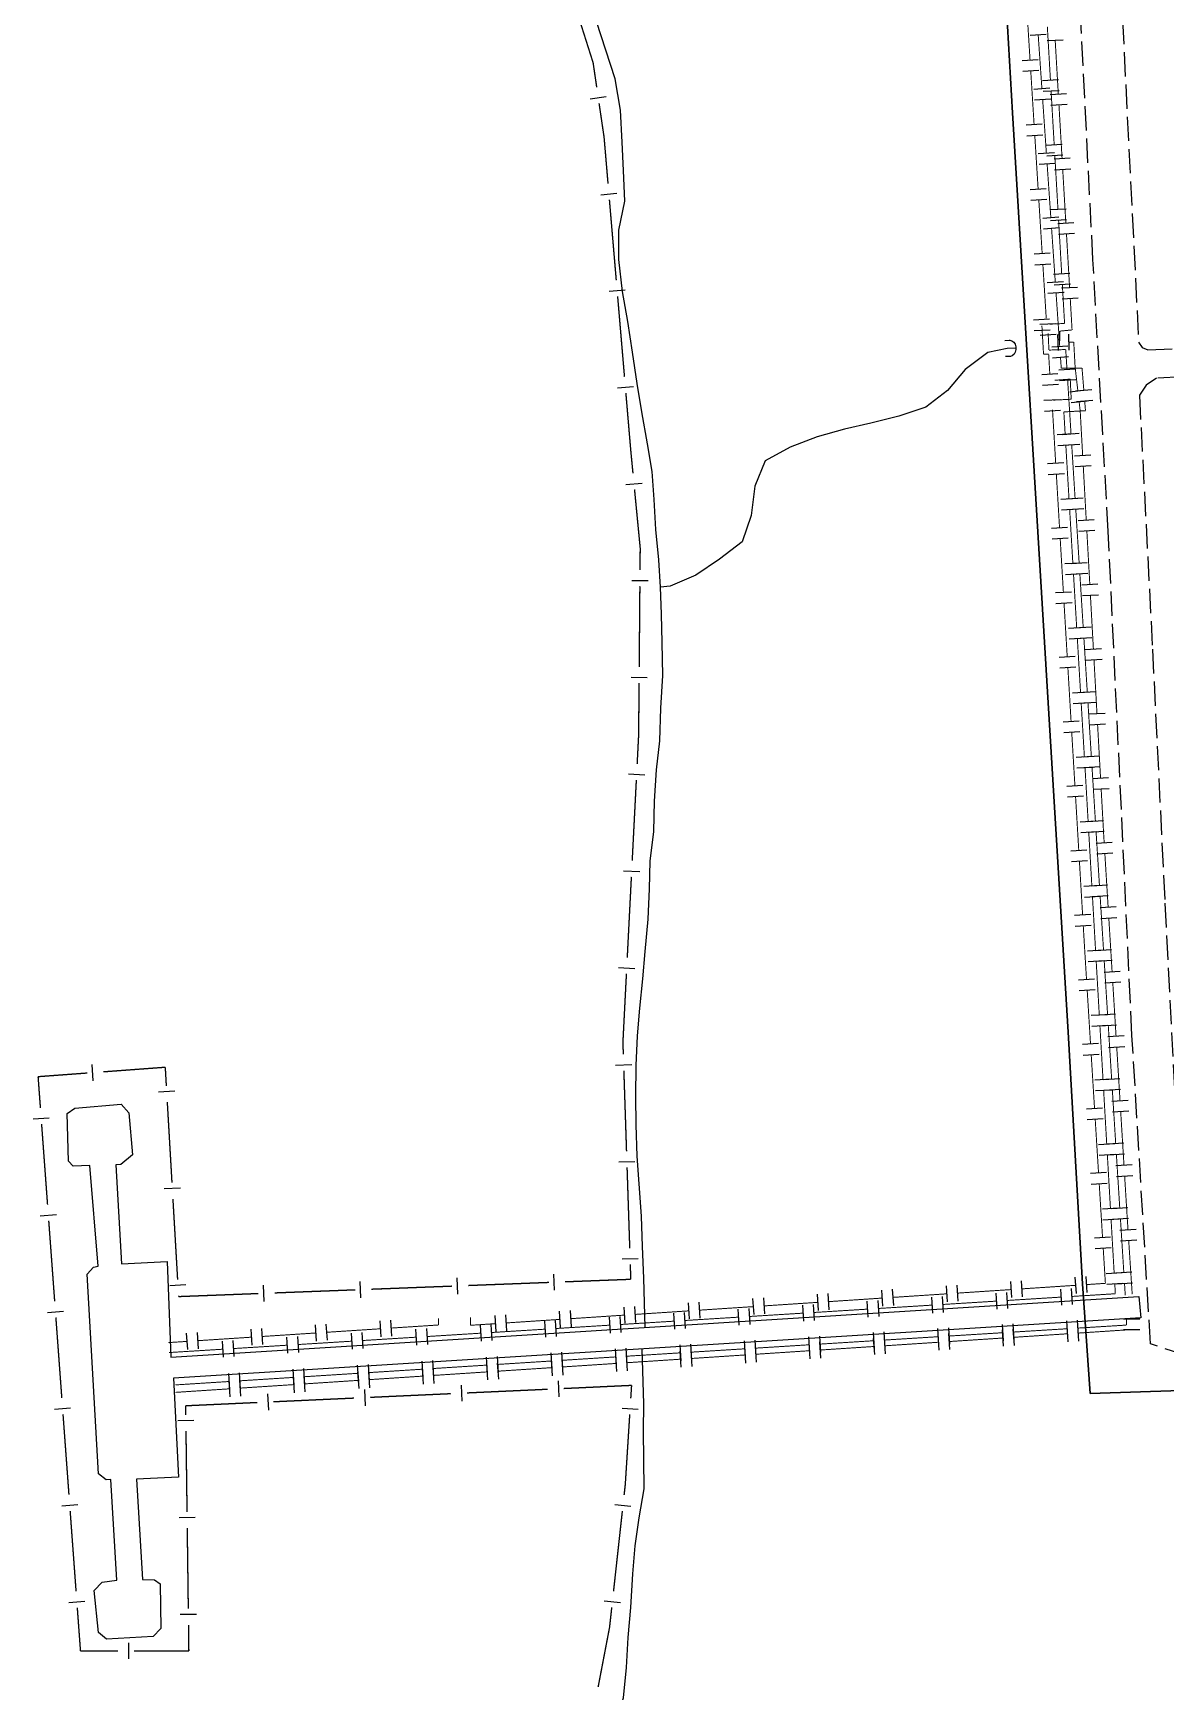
# Model space of a CAD drawing. Extents: x 200604 to 201918, y 4843538 to 4845237.
# Drawn here: x 200603.8 to 200814.2, y 4844526.3 to 4844834.3 of the extents above; entities that cross this region are included whole.
import ezdxf

# ---------------------------------------------------------------- set-up
doc = ezdxf.new("R2010")
doc.units = 0
doc.header["$LTSCALE"] = 1.5
doc.header["$MEASUREMENT"] = 0
doc.linetypes.add('TRACO_11', pattern=[8, 3, -1, 3, -1])
for name, color, linetype in [('CD_MALHA_LOTES', 7, 'CONTINUOUS'), ('HD-ADUTORAS', 170, 'CONTINUOUS'), ('HD-CURSO-PERENE', 170, 'CONTINUOUS'), ('LM-LIM-SETORES-BAIRROS', 250, 'CONTINUOUS'), ('RU-EMBARC-TRAPICHE', 7, 'CONTINUOUS'), ('RU-QUADRA', 210, 'CONTINUOUS'), ('SV-PONTE-BUEIRO', 251, 'CONTINUOUS'), ('SV-RUA-PAVIM', 7, 'CONTINUOUS')]:
    doc.layers.add(name, color=color, linetype=linetype)

# ---------------------------------------------------------------- blocks, each defined once
blk = doc.blocks.new('COD119', base_point=(200786.36, 4844775.79))
at = {"layer": 'SV-PONTE-BUEIRO'}
blk.add_lwpolyline([(200784.85, 4844773.79), (200784.85, 4844774.623333), (200784.85, 4844774.748333), (200784.975833, 4844775.081667), (200785.2275, 4844775.456667), (200785.605, 4844775.665), (200786.108333, 4844775.79), (200786.611667, 4844775.79), (200787.115, 4844775.665), (200787.4925, 4844775.456667), (200787.744167, 4844775.081667), (200787.87, 4844774.748333), (200787.87, 4844774.623333), (200787.87, 4844773.79)], dxfattribs=at)

msp = doc.modelspace()

# ---------------------------------------------------------------- linework, layer by layer
at = {"layer": 'CD_MALHA_LOTES', "linetype": 'Continuous', "flags": 128}
for points in [[(200800.14, 4844581.72), (200798.72, 4844602.1), (200796.1, 4844648.8), (200792.39, 4844709.92), (200785.75, 4844819.49), (200784.63, 4844838.76), (200782.34, 4844876.25)], [(200831.97, 4844582.77), (200800.14, 4844581.72)]]:
    msp.add_lwpolyline(points, dxfattribs=at)
at = {"layer": 'HD-ADUTORAS', "const_width": 0.18}
for points in [[(200788.382662, 4844839.208553), (200789.00815, 4844829.228134)], [(200792.214539, 4844835.465984), (200792.795248, 4844825.482859)], [(200791.205177, 4844823.984848), (200790.51465, 4844833.960978)], [(200794.254197, 4844822.976918), (200793.671896, 4844832.95995)], [(200789.133248, 4844827.23205), (200789.758736, 4844817.251631)], [(200792.911389, 4844823.486234), (200793.492098, 4844813.50311)], [(200792.03381, 4844812.013492), (200791.343283, 4844821.989622)], [(200794.952959, 4844810.99728), (200794.370658, 4844820.980312)], [(200789.883834, 4844815.255547), (200790.509322, 4844805.275128)], [(200793.60824, 4844811.506485), (200794.188948, 4844801.52336)], [(200792.862442, 4844800.042136), (200792.171915, 4844810.018266)], [(200795.651721, 4844799.017642), (200795.069419, 4844809.000674)], [(200790.634419, 4844803.279044), (200791.259908, 4844793.298625)], [(200794.30509, 4844799.526735), (200794.885798, 4844789.543611)], [(200793.691075, 4844788.07078), (200793.000548, 4844798.04691)], [(200796.350483, 4844787.038004), (200795.768181, 4844797.021035)], [(200791.385005, 4844791.302541), (200791.947945, 4844782.320164)], [(200795.00194, 4844787.546986), (200795.408436, 4844780.558798)], [(200794.519707, 4844776.099424), (200793.82918, 4844786.075554)], [(200796.81, 4844779.16), (200796.466943, 4844785.041397)], [(200791.203138, 4844779.957878), (200791.491719, 4844774.966213)], [(200791.947945, 4844782.320164), (200792.01, 4844781.33)], [(200792.01, 4844781.33), (200792.002486, 4844781.327582)], [(200795.42, 4844780.36), (200792.621932, 4844780.234845)], [(200795.408436, 4844780.558798), (200795.42, 4844780.36)], [(200792.366358, 4844778.554013), (200792.503714, 4844775.557159)], [(200794.52, 4844778.94), (200796.701891, 4844779.149615)], [(200794.52383, 4844778.131946), (200794.52, 4844778.94)], [(200794.528569, 4844777.131958), (200794.52383, 4844778.131946)], [(200797.12, 4844776.91), (200796.22723, 4844776.882423)], [(200796.701891, 4844779.149615), (200796.81, 4844779.16)], [(200797.125899, 4844776.803359), (200797.12, 4844776.91)], [(200791.491719, 4844774.966213), (200791.51, 4844774.65)], [(200791.51, 4844774.65), (200792.193259, 4844774.650314)], [(200792.193259, 4844774.650314), (200792.46, 4844774.65)], [(200792.46, 4844774.65), (200792.680562, 4844770.923262)], [(200792.503714, 4844775.557159), (200792.51, 4844775.42)], [(200792.51, 4844775.42), (200795.371228, 4844775.511709)], [(200794.8, 4844772.05), (200794.657813, 4844774.104198)], [(200795.371228, 4844775.511709), (200795.63, 4844775.52)], [(200795.63, 4844775.52), (200795.86519, 4844771.786305)], [(200797.38, 4844772.21), (200797.125899, 4844776.803359)], [(200795.740875, 4844772.05486), (200794.8, 4844772.05)], [(200798.66, 4844772.07), (200795.740875, 4844772.05486)], [(200797.42601, 4844771.81304), (200797.38, 4844772.21)], [(200797.886552, 4844767.839641), (200797.42601, 4844771.81304)], [(200798.666527, 4844771.989428), (200798.66, 4844772.07)], [(200798.98952, 4844768.00249), (200798.666527, 4844771.989428)], [(200793.572359, 4844769.811898), (200795.566717, 4844769.962012)], [(200795.566717, 4844769.962012), (200796.47, 4844770.03)], [(200795.990923, 4844769.790261), (200796.61959, 4844759.810042)], [(200796.47, 4844770.03), (200796.618745, 4844766.939415)], [(200796.65, 4844766.29), (200793.303937, 4844766.131107)], [(200796.618745, 4844766.939415), (200796.65, 4844766.29)], [(200798.32, 4844764.1), (200798.116823, 4844765.852941)], [(200799.3, 4844764.17), (200799.151016, 4844766.009021)], [(200793.175093, 4844764.357331), (200793.77025, 4844754.375057)], [(200795.28, 4844763.94), (200799.145299, 4844764.161151)], [(200795.287639, 4844763.811848), (200795.28, 4844763.94)], [(200795.525655, 4844759.818936), (200795.287639, 4844763.811848)], [(200798.333034, 4844763.865038), (200798.32, 4844764.1)], [(200798.776118, 4844755.877317), (200798.333034, 4844763.865038)], [(200799.145299, 4844764.161151), (200799.3, 4844764.17)], [(200796.239703, 4844747.840199), (200795.644663, 4844757.822479)], [(200796.745323, 4844757.813998), (200797.373989, 4844747.833779)], [(200793.889281, 4844752.378603), (200794.484438, 4844742.396329)], [(200799.440745, 4844743.895737), (200798.886889, 4844753.880387)], [(200796.953751, 4844735.861462), (200796.358711, 4844745.843743)], [(200797.499722, 4844745.837735), (200798.128389, 4844735.857516)], [(200794.60347, 4844740.399874), (200795.198627, 4844730.4176)], [(200800.105373, 4844731.914156), (200799.551517, 4844741.898807)], [(200797.667799, 4844723.882725), (200797.072759, 4844733.865006)], [(200798.254122, 4844733.861472), (200798.882788, 4844723.881252)], [(200795.317658, 4844728.421146), (200795.912815, 4844718.438872)], [(200800.77, 4844719.932576), (200800.216144, 4844729.917226)], [(200798.381846, 4844711.903988), (200797.786806, 4844721.886269)], [(200799.008521, 4844721.885208), (200799.637188, 4844711.904989)], [(200796.031847, 4844716.442417), (200796.627004, 4844706.460144)], [(200801.434627, 4844707.950995), (200800.880771, 4844717.935646)], [(200799.095894, 4844699.925252), (200798.500854, 4844709.907532)], [(200799.762921, 4844709.908945), (200800.391587, 4844699.928726)], [(200796.746035, 4844704.463689), (200797.341192, 4844694.481415)], [(200802.099254, 4844695.969415), (200801.545398, 4844705.954065)], [(200799.25, 4844697.34), (200799.214902, 4844697.928795)], [(200799.273613, 4844696.930521), (200799.25, 4844697.34)], [(200799.791752, 4844687.945448), (200799.273613, 4844696.930521)], [(200800.517321, 4844697.932682), (200801.145987, 4844687.952463)], [(200802.68, 4844685.5), (200802.210025, 4844693.972485)], [(200797.460223, 4844692.48496), (200798.05538, 4844682.502687)], [(200800.482603, 4844675.965351), (200799.906893, 4844685.948765)], [(200801.27172, 4844685.956419), (200801.900386, 4844675.976199)], [(200802.711545, 4844684.986478), (200802.68, 4844685.5)], [(200802.772859, 4844683.988359), (200802.711545, 4844684.986478)], [(200803.508628, 4844672.010937), (200802.895487, 4844681.992122)], [(200798.174412, 4844680.506232), (200798.769569, 4844670.523958)], [(200801.173454, 4844663.985254), (200800.597744, 4844673.968668)], [(200802.02612, 4844673.980155), (200802.654786, 4844663.999936)], [(200804.244396, 4844660.033515), (200803.631256, 4844670.0147)], [(200798.8886, 4844668.527504), (200799.126663, 4844664.534594)], [(200799.126663, 4844664.534594), (200799.18, 4844663.64)], [(200799.18, 4844663.64), (200799.49651, 4844658.546006)], [(200801.864305, 4844652.005157), (200801.288595, 4844661.988571)], [(200802.780519, 4844662.003892), (200803.409185, 4844652.023673)], [(200804.980164, 4844648.056092), (200804.367024, 4844658.037278)], [(200799.620539, 4844656.549856), (200800.240684, 4844646.569103)], [(200802.555156, 4844640.02506), (200801.979446, 4844650.008474)], [(200803.534919, 4844650.027629), (200804.163585, 4844640.04741)], [(200800.364712, 4844644.572953), (200800.984857, 4844634.5922)], [(200805.715932, 4844636.07867), (200805.102792, 4844646.059855)], [(200803.246007, 4844628.044963), (200802.670297, 4844638.028377)], [(200804.289318, 4844638.051366), (200804.917985, 4844628.071146)], [(200801.108886, 4844632.59605), (200801.72903, 4844622.615297)], [(200806.4517, 4844624.101248), (200805.83856, 4844634.082433)], [(200803.936858, 4844616.064866), (200803.361149, 4844626.04828)], [(200805.043718, 4844626.075102), (200805.672384, 4844616.094883)], [(200801.853059, 4844620.619147), (200802.473203, 4844610.638394)], [(200807.02, 4844614.85), (200806.574328, 4844622.105011)], [(200804.627709, 4844604.084769), (200804.052, 4844614.068183)], [(200805.798117, 4844614.098839), (200806.426784, 4844604.11862)], [(200807.067658, 4844614.120241), (200807.02, 4844614.85)], [(200807.197992, 4844612.124492), (200807.067658, 4844614.120241)], [(200802.597232, 4844608.642244), (200802.969319, 4844602.653792)], [(200807.98, 4844600.15), (200807.328327, 4844610.128744)], [(200797.50671, 4844601.797227), (200787.528445, 4844601.138269)], [(200803, 4844602.16), (200799.502363, 4844601.929018)], [(200802.969319, 4844602.653792), (200803, 4844602.16)], [(200804.85, 4844600.23), (200804.742851, 4844602.088086)], [(200806.552517, 4844602.122576), (200806.67825, 4844600.126532)], [(200749.611038, 4844598.634228), (200739.632772, 4844597.97527)], [(200761.584956, 4844599.424977), (200751.606691, 4844598.766019)], [(200773.558874, 4844600.215727), (200763.580609, 4844599.556769)], [(200772.772996, 4844598.237505), (200782.75376, 4844598.85747)], [(200785.532792, 4844601.006477), (200775.554527, 4844600.347519)], [(200784.749913, 4844598.981464), (200794.730676, 4844599.601429)], [(200796.726829, 4844599.725422), (200804.71144, 4844600.221395)], [(200804.71144, 4844600.221395), (200804.85, 4844600.23)], [(200806.67825, 4844600.126532), (200806.69, 4844599.94)], [(200679.13, 4844595.64), (200679.13, 4844594.64)], [(200685.04, 4844595.658312), (200685.04, 4844595.88)], [(200685.04, 4844594.37), (200685.04, 4844595.658312)], [(200701.715365, 4844595.471229), (200691.7371, 4844594.812271)], [(200713.689283, 4844596.261978), (200703.711018, 4844595.60302)], [(200725.663201, 4844597.052728), (200715.684936, 4844596.39377)], [(200724.865331, 4844595.26167), (200734.846094, 4844595.881636)], [(200737.637119, 4844597.843478), (200727.658854, 4844597.18452)], [(200736.842247, 4844596.005629), (200746.823011, 4844596.625594)], [(200748.819164, 4844596.749587), (200758.799927, 4844597.369553)], [(200760.79608, 4844597.493546), (200770.776844, 4844598.113512)], [(200806.9, 4844595.43), (200806.9, 4844594.43)], [(200644.413693, 4844592.166795), (200634.434875, 4844591.516261)], [(200656.388274, 4844592.947435), (200646.409456, 4844592.296901)], [(200668.362855, 4844593.728075), (200658.384038, 4844593.077541)], [(200664.980749, 4844591.541876), (200674.961513, 4844592.161842)], [(200679.13, 4844594.43), (200670.358619, 4844593.858181)], [(200676.957665, 4844592.285835), (200686.938429, 4844592.905801)], [(200679.13, 4844594.64), (200679.13, 4844594.43)], [(200685.750141, 4844594.416896), (200685.04, 4844594.37)], [(200689.741447, 4844594.680479), (200685.750141, 4844594.416896)], [(200688.934582, 4844593.029794), (200698.915345, 4844593.649759)], [(200700.911498, 4844593.773752), (200710.892262, 4844594.393718)], [(200712.888414, 4844594.517711), (200722.869178, 4844595.137677)], [(200771.986344, 4844592.256632), (200762.005859, 4844591.632194)], [(200783.963577, 4844592.995476), (200773.982539, 4844592.37993)], [(200785.934952, 4844592.138746), (200795.913474, 4844592.793793)], [(200795.940821, 4844593.734131), (200785.959784, 4844593.118585)], [(200797.909179, 4844592.924803), (200807.887701, 4844593.579851)], [(200806.9, 4844594.41), (200797.937029, 4844593.85724)], [(200806.9, 4844594.43), (200806.9, 4844594.41)], [(200629.445466, 4844591.190995), (200628.97, 4844591.16)], [(200629.05, 4844589.31), (200639.030764, 4844589.929966)], [(200632.439111, 4844591.386155), (200629.445466, 4844591.190995)], [(200641.026916, 4844590.053959), (200651.00768, 4844590.673924)], [(200653.003833, 4844590.797917), (200662.984596, 4844591.417883)], [(200724.080017, 4844589.259328), (200716.095629, 4844588.759778)], [(200736.056598, 4844590.008654), (200726.076114, 4844589.384216)], [(200738.038044, 4844588.994516), (200748.016566, 4844589.649564)], [(200748.03318, 4844590.75798), (200738.052695, 4844590.133542)], [(200750.012271, 4844589.780573), (200759.990793, 4844590.435621)], [(200760.009762, 4844591.507306), (200750.029277, 4844590.882868)], [(200761.986498, 4844590.566631), (200771.96502, 4844591.221679)], [(200773.960725, 4844591.352688), (200783.939247, 4844592.007736)], [(200676.176171, 4844586.222675), (200666.19632, 4844585.588199)], [(200688.151993, 4844586.984046), (200678.172142, 4844586.34957)], [(200690.141135, 4844585.850287), (200700.119658, 4844586.505335)], [(200700.127815, 4844587.745418), (200690.147964, 4844587.110941)], [(200702.115362, 4844586.636344), (200712.093885, 4844587.291392)], [(200712.103638, 4844588.506789), (200702.123786, 4844587.872313)], [(200714.089589, 4844587.422401), (200724.068112, 4844588.077449)], [(200715.3, 4844588.71), (200714.099608, 4844588.633684)], [(200716.095629, 4844588.759778), (200715.3, 4844588.71)], [(200726.063817, 4844588.208459), (200736.042339, 4844588.863507)], [(200640.248705, 4844583.93856), (200630.268854, 4844583.304084)], [(200642.244227, 4844582.706057), (200652.22275, 4844583.361105)], [(200652.224527, 4844584.699932), (200642.244676, 4844584.065456)], [(200654.218454, 4844583.492115), (200664.196977, 4844584.147162)], [(200664.200349, 4844585.461303), (200654.220498, 4844584.826827)], [(200666.192681, 4844584.278172), (200676.171204, 4844584.93322)], [(200678.166908, 4844585.064229), (200688.145431, 4844585.719277)], [(200630.27, 4844581.92), (200640.248523, 4844582.575048)]]:
    msp.add_lwpolyline(points, dxfattribs=at)
at = {"layer": 'HD-ADUTORAS'}
for points in [[(200789.018231, 4844833.857399), (200792.01107, 4844834.064557)], [(200792.174441, 4844832.872605), (200795.16935, 4844833.047295)], [(200790.505213, 4844829.321957), (200787.511087, 4844829.13431)], [(200790.63031, 4844827.325873), (200787.636185, 4844827.138227)], [(200789.708758, 4844823.881269), (200792.701597, 4844824.088427)], [(200794.292716, 4844825.569966), (200791.297779, 4844825.395753)], [(200794.408858, 4844823.573341), (200791.413921, 4844823.399128)], [(200789.846863, 4844821.886043), (200792.839702, 4844822.093201)], [(200792.756742, 4844822.889573), (200795.751652, 4844823.064264)], [(200792.873203, 4844820.892967), (200795.868112, 4844821.067657)], [(200791.255799, 4844817.345454), (200788.261673, 4844817.157808)], [(200791.380896, 4844815.34937), (200788.386771, 4844815.161724)], [(200790.53739, 4844811.909913), (200793.530229, 4844812.117071)], [(200794.989567, 4844813.590216), (200791.994629, 4844813.416004)], [(200795.105708, 4844811.593591), (200792.110771, 4844811.419379)], [(200793.455504, 4844810.909935), (200796.450414, 4844811.084625)], [(200790.675496, 4844809.914687), (200793.668335, 4844810.121845)], [(200793.571965, 4844808.913328), (200796.566874, 4844809.088019)], [(200792.006385, 4844805.368951), (200789.012259, 4844805.181305)], [(200792.131482, 4844803.372867), (200789.137357, 4844803.185221)], [(200795.686417, 4844801.610467), (200792.69148, 4844801.436254)], [(200791.366023, 4844799.938557), (200794.358862, 4844800.145715)], [(200795.802559, 4844799.613842), (200792.807621, 4844799.439629)], [(200794.154266, 4844798.930297), (200797.149176, 4844799.104987)], [(200791.504128, 4844797.943331), (200794.496967, 4844798.150489)], [(200794.270727, 4844796.93369), (200797.265636, 4844797.108381)], [(200792.756971, 4844793.392448), (200789.762845, 4844793.204802)], [(200792.882068, 4844791.396365), (200789.887943, 4844791.208718)], [(200796.383267, 4844789.630717), (200793.38833, 4844789.456504)], [(200792.194655, 4844787.967201), (200795.187494, 4844788.174359)], [(200796.499409, 4844787.634092), (200793.504471, 4844787.459879)], [(200794.853028, 4844786.950658), (200797.847938, 4844787.125349)], [(200792.332761, 4844785.971975), (200795.3256, 4844786.179133)], [(200794.969488, 4844784.954052), (200797.964398, 4844785.128742)], [(200792.6375, 4844781.136574), (200789.6425, 4844780.963426)], [(200793.788427, 4844780.288678), (200790.791573, 4844780.151322)], [(200792.752932, 4844779.139908), (200789.757933, 4844778.96676)], [(200793.879997, 4844778.290775), (200790.883144, 4844778.153419)], [(200794.274495, 4844775.321389), (200794.181871, 4844778.319959)], [(200796.273541, 4844775.383138), (200796.180918, 4844778.381708)], [(200793.023288, 4844775.995845), (200796.016127, 4844776.203003)], [(200793.161393, 4844774.000619), (200796.154232, 4844774.207777)], [(200794.177942, 4844771.011882), (200791.183182, 4844770.834642)], [(200797.362223, 4844771.880605), (200794.368157, 4844771.692005)], [(200794.296102, 4844769.015376), (200791.301343, 4844768.838135)], [(200797.487956, 4844769.884561), (200794.49389, 4844769.695961)], [(200796.396527, 4844767.666937), (200799.376577, 4844768.012344)], [(200797.494418, 4844767.881368), (200800.484622, 4844768.123612)], [(200794.567341, 4844766.209274), (200791.572659, 4844766.030726)], [(200796.626798, 4844765.680238), (200799.606848, 4844766.025644)], [(200797.655914, 4844765.887899), (200800.646118, 4844766.130143)], [(200794.686372, 4844764.212819), (200791.69169, 4844764.034272)], [(200794.028313, 4844759.72968), (200797.022997, 4844759.908192)], [(200798.116622, 4844759.904342), (200795.122557, 4844759.715742)], [(200794.147321, 4844757.733223), (200797.142005, 4844757.911735)], [(200798.242356, 4844757.908298), (200795.24829, 4844757.719698)], [(200797.278421, 4844755.794239), (200800.273816, 4844755.960396)], [(200795.267591, 4844754.464331), (200792.272909, 4844754.285784)], [(200795.386622, 4844752.467876), (200792.39194, 4844752.289329)], [(200797.389192, 4844753.797309), (200800.384587, 4844753.963466)], [(200794.742361, 4844747.750943), (200797.737045, 4844747.929455)], [(200798.871022, 4844747.928079), (200795.876956, 4844747.739479)], [(200794.861369, 4844745.754487), (200797.856053, 4844745.932999)], [(200798.996755, 4844745.932035), (200796.002689, 4844745.743435)], [(200797.943048, 4844743.812658), (200800.938443, 4844743.978815)], [(200795.981779, 4844742.485602), (200792.987097, 4844742.307055)], [(200796.100811, 4844740.489148), (200793.106129, 4844740.310601)], [(200798.053819, 4844741.815728), (200801.049214, 4844741.981885)], [(200795.456409, 4844735.772206), (200798.451093, 4844735.950718)], [(200795.575417, 4844733.77575), (200798.570101, 4844733.954262)], [(200799.625422, 4844735.951815), (200796.631356, 4844735.763216)], [(200799.751155, 4844733.955772), (200796.757089, 4844733.767172)], [(200798.607675, 4844731.831078), (200801.60307, 4844731.997235)], [(200796.695968, 4844730.506874), (200793.701286, 4844730.328327)], [(200796.814999, 4844728.510419), (200793.820317, 4844728.331872)], [(200798.718446, 4844729.834148), (200801.713841, 4844730.000305)], [(200796.170456, 4844723.793469), (200799.165141, 4844723.971981)], [(200796.289464, 4844721.797013), (200799.284149, 4844721.975525)], [(200800.379821, 4844723.975552), (200797.385755, 4844723.786952)], [(200800.505554, 4844721.979508), (200797.511489, 4844721.790908)], [(200797.410156, 4844718.528146), (200794.415474, 4844718.349598)], [(200799.272302, 4844719.849497), (200802.267697, 4844720.015654)], [(200797.529188, 4844716.531691), (200794.534505, 4844716.353144)], [(200799.383073, 4844717.852567), (200802.378468, 4844718.018724)], [(200796.884504, 4844711.814732), (200799.879188, 4844711.993244)], [(200797.003512, 4844709.818276), (200799.998196, 4844709.996788)], [(200801.134221, 4844711.999289), (200798.140155, 4844711.810689)], [(200801.259954, 4844710.003245), (200798.265888, 4844709.814645)], [(200798.124345, 4844706.549417), (200795.129662, 4844706.37087)], [(200799.936929, 4844707.867917), (200802.932324, 4844708.034074)], [(200798.243376, 4844704.552962), (200795.248694, 4844704.374415)], [(200800.0477, 4844705.870987), (200803.043095, 4844706.037144)], [(200797.598552, 4844699.835996), (200800.593236, 4844700.014507)], [(200801.88862, 4844700.023026), (200798.894554, 4844699.834426)], [(200797.71756, 4844697.839539), (200800.712244, 4844698.018051)], [(200802.014353, 4844698.026982), (200799.020288, 4844697.838382)], [(200798.838533, 4844694.570689), (200795.843851, 4844694.392142)], [(200800.601556, 4844695.886337), (200803.596951, 4844696.052493)], [(200800.712327, 4844693.889406), (200803.707723, 4844694.055563)], [(200798.957564, 4844692.574234), (200795.962882, 4844692.395687)], [(200798.294239, 4844687.859092), (200801.289264, 4844688.031804)], [(200802.64302, 4844688.046763), (200799.648954, 4844687.858163)], [(200798.409381, 4844685.862409), (200801.404405, 4844686.035122)], [(200802.768753, 4844686.050719), (200799.774687, 4844685.862119)], [(200799.552721, 4844682.59196), (200796.558039, 4844682.413413)], [(200801.275682, 4844683.896388), (200804.270037, 4844684.08033)], [(200801.39831, 4844681.900151), (200804.392665, 4844682.084093)], [(200799.671753, 4844680.595506), (200796.677071, 4844680.416958)], [(200798.98509, 4844675.878995), (200801.980115, 4844676.051707)], [(200803.397419, 4844676.070499), (200800.403353, 4844675.881899)], [(200799.100232, 4844673.882312), (200802.095257, 4844674.055025)], [(200803.523153, 4844674.074455), (200800.529087, 4844673.885855)], [(200800.26691, 4844670.613232), (200797.272228, 4844670.434685)], [(200802.01145, 4844671.918966), (200805.005805, 4844672.102908)], [(200802.134078, 4844669.922729), (200805.128433, 4844670.106671)], [(200800.385941, 4844668.616777), (200797.391259, 4844668.43823)], [(200799.675941, 4844663.898898), (200802.670966, 4844664.07161)], [(200804.151819, 4844664.094236), (200801.157753, 4844663.905636)], [(200799.791083, 4844661.902215), (200802.786108, 4844662.074928)], [(200804.277552, 4844662.098192), (200801.283486, 4844661.909592)], [(200802.747218, 4844659.941544), (200805.741573, 4844660.125486)], [(200800.993623, 4844658.639028), (200797.999397, 4844658.452985)], [(200802.869846, 4844657.945307), (200805.864201, 4844658.129249)], [(200801.117652, 4844656.642877), (200798.123426, 4844656.456834)], [(200800.366792, 4844651.918801), (200803.361817, 4844652.091513)], [(200804.906218, 4844652.117973), (200801.912153, 4844651.929373)], [(200800.481934, 4844649.922118), (200803.476959, 4844650.094831)], [(200805.031952, 4844650.121929), (200802.037886, 4844649.933329)], [(200803.482986, 4844647.964121), (200806.477341, 4844648.148063)], [(200801.737796, 4844646.662125), (200798.743571, 4844646.476082)], [(200801.861825, 4844644.665974), (200798.8676, 4844644.479931)], [(200803.605614, 4844645.967884), (200806.599969, 4844646.151826)], [(200801.057644, 4844639.938704), (200804.052668, 4844640.111416)], [(200805.660618, 4844640.14171), (200802.666552, 4844639.95311)], [(200801.172785, 4844637.942021), (200804.16781, 4844638.114733)], [(200805.786351, 4844638.145666), (200802.792285, 4844637.957066)], [(200804.218754, 4844635.986699), (200807.213109, 4844636.170641)], [(200802.48197, 4844634.685222), (200799.487744, 4844634.499179)], [(200802.605999, 4844632.689071), (200799.611773, 4844632.503028)], [(200804.341382, 4844633.990462), (200807.335737, 4844634.174404)], [(200801.748495, 4844627.958607), (200804.743519, 4844628.131319)], [(200801.863636, 4844625.961924), (200804.858661, 4844626.134636)], [(200806.415017, 4844628.165446), (200803.420952, 4844627.976846)], [(200806.540751, 4844626.169402), (200803.546685, 4844625.980803)], [(200804.954522, 4844624.009277), (200807.948878, 4844624.193219)], [(200803.226143, 4844622.708319), (200800.231917, 4844622.522276)], [(200803.350172, 4844620.712168), (200800.355946, 4844620.526125)], [(200805.07715, 4844622.01304), (200808.071506, 4844622.196982)], [(200802.439346, 4844615.97851), (200805.43437, 4844616.151222)], [(200802.554487, 4844613.981827), (200805.549512, 4844614.154539)], [(200807.169417, 4844616.189183), (200804.175351, 4844616.000583)], [(200807.29515, 4844614.193139), (200804.301084, 4844614.004539)], [(200803.970316, 4844610.731416), (200800.97609, 4844610.545372)], [(200805.701181, 4844612.026741), (200808.694804, 4844612.222243)], [(200804.094345, 4844608.735265), (200801.100119, 4844608.549222)], [(200805.831515, 4844610.030993), (200808.825138, 4844610.226494)], [(200773.657718, 4844598.718987), (200773.46003, 4844601.712467)], [(200775.653371, 4844598.850779), (200775.455683, 4844601.844259)], [(200785.631636, 4844599.509737), (200785.433948, 4844602.503217)], [(200787.627289, 4844599.641529), (200787.429601, 4844602.635008)], [(200797.605554, 4844600.300487), (200797.407866, 4844603.293966)], [(200799.601207, 4844600.432279), (200799.403519, 4844603.425758)], [(200803.130197, 4844603.998412), (200806.125221, 4844604.171125)], [(200803.245338, 4844602.00173), (200806.240363, 4844602.174442)], [(200807.923817, 4844604.21292), (200804.929751, 4844604.02432)], [(200808.04955, 4844602.216876), (200805.055484, 4844602.028276)], [(200725.762045, 4844595.555988), (200725.564358, 4844598.549468)], [(200727.757698, 4844595.68778), (200727.560011, 4844598.68126)], [(200737.735963, 4844596.346738), (200737.538276, 4844599.340218)], [(200739.731616, 4844596.47853), (200739.533929, 4844599.472009)], [(200749.709881, 4844597.137488), (200749.512194, 4844600.130967)], [(200751.705534, 4844597.26928), (200751.507847, 4844600.262759)], [(200758.706932, 4844598.866668), (200758.892922, 4844595.872438)], [(200760.703085, 4844598.990661), (200760.889075, 4844595.996432)], [(200761.683799, 4844597.928238), (200761.486112, 4844600.921717)], [(200763.679452, 4844598.060029), (200763.481765, 4844601.053509)], [(200770.683849, 4844599.610626), (200770.869838, 4844596.616397)], [(200772.680001, 4844599.734619), (200772.865991, 4844596.74039)], [(200782.660765, 4844600.354585), (200782.846755, 4844597.360356)], [(200784.656918, 4844600.478578), (200784.842907, 4844597.484349)], [(200794.637681, 4844601.098544), (200794.823671, 4844598.104315)], [(200796.633834, 4844601.222537), (200796.819824, 4844598.228308)], [(200670.456199, 4844592.361359), (200670.261039, 4844595.355004)], [(200689.840291, 4844593.183739), (200689.642603, 4844596.177219)], [(200691.835944, 4844593.315531), (200691.638256, 4844596.30901)], [(200701.814209, 4844593.974489), (200701.616521, 4844596.967968)], [(200703.809862, 4844594.106281), (200703.612174, 4844597.09976)], [(200710.799267, 4844595.890833), (200710.985257, 4844592.896603)], [(200712.79542, 4844596.014826), (200712.981409, 4844593.020597)], [(200713.788127, 4844594.765239), (200713.59044, 4844597.758718)], [(200715.78378, 4844594.89703), (200715.586093, 4844597.89051)], [(200722.776183, 4844596.634791), (200722.962173, 4844593.640562)], [(200724.772336, 4844596.758784), (200724.958326, 4844593.764555)], [(200734.7531, 4844597.37875), (200734.939089, 4844594.384521)], [(200736.749252, 4844597.502743), (200736.935242, 4844594.508514)], [(200746.730016, 4844598.122709), (200746.916006, 4844595.12848)], [(200748.726169, 4844598.246702), (200748.912158, 4844595.252473)], [(200798.02936, 4844592.360084), (200797.844697, 4844595.354396)], [(200806.39, 4844595.58), (200809.39, 4844595.58)], [(200632.536691, 4844589.889332), (200632.341531, 4844592.882977)], [(200634.532455, 4844590.019439), (200634.337295, 4844593.013084)], [(200644.511273, 4844590.669972), (200644.316113, 4844593.663617)], [(200646.507036, 4844590.800079), (200646.311876, 4844593.793724)], [(200652.910838, 4844592.295032), (200653.096828, 4844589.300803)], [(200656.485854, 4844591.450612), (200656.290694, 4844594.444257)], [(200658.481618, 4844591.580719), (200658.286458, 4844594.574364)], [(200662.891601, 4844592.914998), (200663.077591, 4844589.920769)], [(200664.887754, 4844593.038991), (200665.073744, 4844590.044762)], [(200668.460435, 4844592.231252), (200668.265276, 4844595.224897)], [(200674.868518, 4844593.658956), (200675.054508, 4844590.664727)], [(200676.864671, 4844593.782949), (200677.05066, 4844590.78872)], [(200686.845434, 4844594.402915), (200687.031424, 4844591.408686)], [(200688.841587, 4844594.526908), (200689.027577, 4844591.532679)], [(200698.822351, 4844595.146874), (200699.00834, 4844592.152645)], [(200700.818503, 4844595.270867), (200701.004493, 4844592.276638)], [(200748.126846, 4844589.260908), (200747.939514, 4844592.255053)], [(200750.122943, 4844589.385795), (200749.935611, 4844592.379941)], [(200760.103428, 4844590.010234), (200759.916096, 4844593.004379)], [(200762.099525, 4844590.135121), (200761.912193, 4844593.129267)], [(200771.866763, 4844592.718457), (200772.063277, 4844589.7249)], [(200772.078664, 4844590.759666), (200771.894, 4844593.753977)], [(200773.862468, 4844592.849467), (200774.058982, 4844589.85591)], [(200774.074871, 4844590.882775), (200773.890207, 4844593.877086)], [(200783.84099, 4844593.504514), (200784.037505, 4844590.510958)], [(200784.055908, 4844591.49832), (200783.871245, 4844594.492632)], [(200785.836695, 4844593.635524), (200786.033209, 4844590.641967)], [(200786.052116, 4844591.62143), (200785.867452, 4844594.615741)], [(200795.815217, 4844594.290572), (200796.011732, 4844591.297015)], [(200796.033153, 4844592.236975), (200795.848489, 4844595.231286)], [(200797.810922, 4844594.421581), (200798.007436, 4844591.428025)], [(200806.39, 4844593.58), (200809.39, 4844593.58)], [(200638.937769, 4844591.42708), (200639.123758, 4844588.432851)], [(200640.933922, 4844591.551073), (200641.119911, 4844588.556844)], [(200650.914685, 4844592.171039), (200651.100675, 4844589.17681)], [(200700.222987, 4844586.24844), (200700.032644, 4844589.242395)], [(200702.218957, 4844586.375335), (200702.028614, 4844589.369291)], [(200712.198809, 4844587.009811), (200712.008466, 4844590.003767)], [(200714.194779, 4844587.136706), (200714.004436, 4844590.130662)], [(200723.969855, 4844589.574228), (200724.166369, 4844586.580671)], [(200724.173682, 4844587.762256), (200723.986351, 4844590.756401)], [(200725.965559, 4844589.705237), (200726.162074, 4844586.71168)], [(200726.169779, 4844587.887143), (200725.982448, 4844590.881289)], [(200735.944082, 4844590.360285), (200736.140596, 4844587.366728)], [(200736.150264, 4844588.511582), (200735.962933, 4844591.505727)], [(200737.939786, 4844590.491295), (200738.136301, 4844587.497738)], [(200738.146361, 4844588.636469), (200737.95903, 4844591.630615)], [(200747.918309, 4844591.146342), (200748.114823, 4844588.152786)], [(200749.914013, 4844591.277352), (200750.110528, 4844588.283795)], [(200759.892536, 4844591.9324), (200760.08905, 4844588.938843)], [(200761.888241, 4844592.063409), (200762.084755, 4844589.069852)], [(200652.319699, 4844583.202954), (200652.129356, 4844586.19691)], [(200654.315669, 4844583.329849), (200654.125326, 4844586.323805)], [(200664.295521, 4844583.964326), (200664.105178, 4844586.958281)], [(200666.291491, 4844584.091221), (200666.101148, 4844587.085176)], [(200676.072947, 4844586.429998), (200676.269461, 4844583.436441)], [(200676.271343, 4844584.725697), (200676.081, 4844587.719652)], [(200678.068651, 4844586.561008), (200678.265165, 4844583.567451)], [(200678.267313, 4844584.852592), (200678.07697, 4844587.846548)], [(200688.047174, 4844587.216056), (200688.243688, 4844584.222499)], [(200688.247165, 4844585.487068), (200688.056822, 4844588.481024)], [(200690.042878, 4844587.347065), (200690.239393, 4844584.353508)], [(200690.243135, 4844585.613964), (200690.052792, 4844588.607919)], [(200700.021401, 4844588.002113), (200700.217915, 4844585.008556)], [(200702.017105, 4844588.133122), (200702.21362, 4844585.139566)], [(200711.995628, 4844588.78817), (200712.192142, 4844585.794614)], [(200713.991332, 4844588.91918), (200714.187847, 4844585.925623)], [(200640.150265, 4844584.071826), (200640.34678, 4844581.078269)], [(200640.343877, 4844582.441583), (200640.153534, 4844585.435538)], [(200642.14597, 4844584.202836), (200642.342484, 4844581.209279)], [(200642.339847, 4844582.568478), (200642.149504, 4844585.562433)], [(200652.124492, 4844584.857884), (200652.321007, 4844581.864327)], [(200654.120197, 4844584.988893), (200654.316711, 4844581.995336)], [(200664.09872, 4844585.643941), (200664.295234, 4844582.650384)], [(200666.094424, 4844585.77495), (200666.290938, 4844582.781394)]]:
    msp.add_lwpolyline(points, dxfattribs=at)
at = {"layer": 'HD-CURSO-PERENE', "linetype": 'Continuous'}
for points in [[(200717.5, 4844593.96, 1.23), (200717.25, 4844603.1, 1.23), (200717.03, 4844608.98, 1.23), (200716.8, 4844614.65, 1.23), (200716.37, 4844620.63, 1.23), (200716.03, 4844625.77, 1.23), (200715.87, 4844631.61, 1.23), (200715.78, 4844636.83, 1.23), (200715.83, 4844642.58, 1.23), (200716.08, 4844648.14, 1.23), (200716.5, 4844653.27, 1.23), (200717.09, 4844658.7, 1.23), (200717.49, 4844663.79, 1.23), (200718.1, 4844669.8, 1.23), (200718.3, 4844675.39, 1.23), (200718.44, 4844680.55, 1.23), (200719.11, 4844686.03, 1.23), (200719.23, 4844691.69, 1.23), (200719.59, 4844697.47, 1.23), (200720.22, 4844702.86, 1.23), (200720.41, 4844708.94, 1.23), (200720.79, 4844714.98, 1.23), (200720.65, 4844721.11, 1.23), (200720.52, 4844726.38, 1.23), (200720.33, 4844731.39, 1.23), (200720.05, 4844736.48, 1.23), (200719.48, 4844742.11, 1.23), (200719.16, 4844747.66, 1.23), (200718.84, 4844752.86, 1.23), (200717.93, 4844758.01, 1.23), (200716.87, 4844763.94, 1.23), (200716.05, 4844769.19, 1.23), (200715.18, 4844775.05, 1.23), (200714.28, 4844780.73, 1.23), (200713.32, 4844786.3, 1.23), (200712.6, 4844792.23, 1.23), (200712.6, 4844797.69, 1.23), (200713.72, 4844803.06, 1.23), (200713.5, 4844808.73, 1.23), (200713.24, 4844814.05, 1.23), (200712.93, 4844819.94, 1.23), (200711.94, 4844825.76, 1.23), (200710.21, 4844831.1, 1.23), (200708.49, 4844836.45, 1.23)], [(200786.36, 4844775.79, 2.23), (200784.77, 4844775.7, 2.23), (200781.17, 4844775, 2.25), (200776.94, 4844771.82, 2.24), (200773.67, 4844767.9, 2.17), (200769.63, 4844764.83, 1.85), (200764.66, 4844763.16, 1.77), (200759.44, 4844761.86, 1.77), (200754.52, 4844760.71, 1.71), (200749.43, 4844759.32, 1.6), (200744.42, 4844757.42, 1.48), (200739.83, 4844754.89, 1.49), (200737.87, 4844750.15, 1.29), (200737.18, 4844744.69, 1.29), (200735.51, 4844739.82, 1.27), (200731.33, 4844736.59, 1.22), (200726.9, 4844733.61, 1.13), (200722.18, 4844731.59, 1.14), (200720.33, 4844731.39, 1.17)], [(200708.3, 4844504.85, 1.23), (200709.58, 4844509.34, 1.23), (200710.81, 4844514.73, 1.23), (200711.93, 4844520.19, 1.23), (200713.5, 4844525.21, 1.23), (200714.06, 4844530.85, 1.23), (200714.37, 4844536.42, 1.23), (200714.86, 4844542.01, 1.23), (200715.25, 4844548.21, 1.23), (200715.64, 4844553.45, 1.23), (200716.42, 4844558.65, 1.23), (200717.32, 4844564.01, 1.23), (200717.24, 4844569.37, 1.23), (200717.23, 4844574.79, 1.23), (200717.24, 4844579.81, 1.23), (200716.93, 4844590, 1.23)]]:
    msp.add_polyline3d(points, dxfattribs=at)
at = {"layer": 'LM-LIM-SETORES-BAIRROS', "const_width": 0.25}
for points in [[(200707.84, 4844828.78), (200704.698383, 4844838.659153)], [(200707.932292, 4844828.15341), (200707.84, 4844828.78)], [(200708.515173, 4844824.196107), (200707.932292, 4844828.15341)], [(200709.88, 4844814.93), (200708.952333, 4844821.228129)], [(200709.933839, 4844814.298372), (200709.88, 4844814.93)], [(200710.613279, 4844806.327277), (200709.933839, 4844814.298372)], [(200712.14202, 4844788.392312), (200710.868069, 4844803.338116)], [(200713.670761, 4844770.457348), (200712.39681, 4844785.403152)], [(200714.84, 4844756.74), (200713.925551, 4844767.468187)], [(200714.862439, 4844756.508173), (200714.84, 4844756.74)], [(200715.247806, 4844752.52678), (200714.862439, 4844756.508173)], [(200716.59, 4844738.66), (200715.536832, 4844749.540735)], [(200716.556, 4844734.591727), (200716.589428, 4844738.591588)], [(200716.589428, 4844738.591588), (200716.59, 4844738.66)], [(200716.405573, 4844716.592356), (200716.530929, 4844731.591832)], [(200716.3, 4844703.96), (200716.380502, 4844713.592461)], [(200716.025505, 4844698.599821), (200716.28122, 4844703.593277)], [(200716.28122, 4844703.593277), (200716.3, 4844703.96)], [(200715.104929, 4844680.623377), (200715.872075, 4844695.603747)], [(200714.184354, 4844662.646933), (200714.9515, 4844677.627303)], [(200713.38, 4844646.94), (200714.030924, 4844659.650859)], [(200713.38903, 4844646.667664), (200713.38, 4844646.94)], [(200713.455312, 4844644.668763), (200713.38903, 4844646.667664)], [(200616.886668, 4844641.429203), (200627.856601, 4844642.241964)], [(200627.856601, 4844642.241964), (200628.37, 4844642.28)], [(200628.37, 4844642.28), (200628.572646, 4844638.800703)], [(200714.05185, 4844626.678651), (200713.554735, 4844641.670411)], [(200604.75, 4844640.53), (200613.894868, 4844641.207542)], [(200604.811115, 4844639.702186), (200604.75, 4844640.53)], [(200605.17925, 4844634.715757), (200604.811115, 4844639.702186)], [(200628.74708, 4844635.805778), (200629.619252, 4844620.831156)], [(200606.504537, 4844616.764612), (200605.400131, 4844631.7239)], [(200714.648388, 4844608.688538), (200714.151273, 4844623.680299)], [(200629.793686, 4844617.836231), (200630.665857, 4844602.861609)], [(200607.829823, 4844598.813467), (200606.725418, 4844613.772754)], [(200714.84, 4844602.91), (200714.747811, 4844605.690186)], [(200666.656891, 4844601.068499), (200681.645948, 4844601.641364)], [(200684.64376, 4844601.755937), (200699.632817, 4844602.328801)], [(200702.630628, 4844602.443374), (200714.621873, 4844602.901666)], [(200714.621873, 4844602.901666), (200714.84, 4844602.91)], [(200630.840292, 4844599.866684), (200630.85, 4844599.7)], [(200630.85, 4844599.7), (200645.672212, 4844600.266488)], [(200648.670023, 4844600.381061), (200663.65908, 4844600.953926)], [(200609.155109, 4844580.862321), (200608.050704, 4844595.821609)], [(200714.99, 4844583.22), (200705.389897, 4844582.77218)], [(200714.965245, 4844582.83133), (200714.99, 4844583.22)], [(200645.452295, 4844580.036526), (200632.465807, 4844579.443952)], [(200663.433585, 4844580.857012), (200648.449177, 4844580.173273)], [(200681.414875, 4844581.677499), (200666.430467, 4844580.99376)], [(200699.396166, 4844582.497986), (200684.411757, 4844581.814247)], [(200704.7, 4844582.74), (200702.393047, 4844582.634734)], [(200705.389897, 4844582.77218), (200704.7, 4844582.74)], [(200714.838121, 4844580.835374), (200714.965245, 4844582.83133)], [(200610.480395, 4844562.911176), (200609.37599, 4844577.870464)], [(200632.465807, 4844579.443952), (200632.16, 4844579.43)], [(200632.16, 4844579.43), (200632.181963, 4844577.736268)], [(200713.82, 4844564.85), (200714.647435, 4844577.84144)], [(200632.220861, 4844574.73652), (200632.41535, 4844559.737781)], [(200713.71258, 4844563.873655), (200713.82, 4844564.85)], [(200713.603217, 4844562.879653), (200713.71258, 4844563.873655)], [(200611.805682, 4844544.960031), (200610.701276, 4844559.919319)], [(200711.634689, 4844544.987619), (200713.275129, 4844559.897647)], [(200632.454247, 4844556.738033), (200632.648737, 4844541.739294)], [(200612.62, 4844533.93), (200612.026563, 4844541.968173)], [(200710.9, 4844538.31), (200711.306601, 4844542.005613)], [(200632.687634, 4844538.739546), (200632.739498, 4844534.739882)], [(200708.777269, 4844527.229409), (200710.846925, 4844538.032951)], [(200710.846925, 4844538.032951), (200710.9, 4844538.31)], [(200613.559951, 4844533.93), (200612.62, 4844533.93)], [(200619.559951, 4844533.93), (200613.559951, 4844533.93)], [(200632.75, 4844533.93), (200622.559951, 4844533.93)], [(200632.739498, 4844534.739882), (200632.75, 4844533.93)]]:
    msp.add_lwpolyline(points, dxfattribs=at)
at = {"layer": 'LM-LIM-SETORES-BAIRROS'}
for points in [[(200710.290602, 4844822.436035), (200707.322624, 4844821.998875)], [(200712.277719, 4844804.461898), (200709.288559, 4844804.207108)], [(200713.80646, 4844786.526934), (200710.817299, 4844786.272144)], [(200715.335201, 4844768.591969), (200712.34604, 4844768.337179)], [(200716.933512, 4844750.680596), (200713.947467, 4844750.39157)], [(200718.039234, 4844732.579261), (200715.039338, 4844732.604333)], [(200717.888807, 4844714.57989), (200714.888911, 4844714.604961)], [(200717.421256, 4844696.525723), (200714.425181, 4844696.679153)], [(200716.50068, 4844678.549279), (200713.504606, 4844678.702709)], [(200715.580104, 4844660.572835), (200712.58403, 4844660.726265)], [(200615.002966, 4844639.785529), (200614.781304, 4844642.777329)], [(200715.02077, 4844642.719573), (200712.022418, 4844642.62015)], [(200627.133328, 4844637.715177), (200630.128253, 4844637.889612)], [(200606.822433, 4844632.831626), (200603.830576, 4844632.610745)], [(200715.617308, 4844624.729461), (200712.618956, 4844624.630038)], [(200628.179934, 4844619.74563), (200631.174859, 4844619.920065)], [(200608.147719, 4844614.880481), (200605.155862, 4844614.6596)], [(200716.213846, 4844606.739348), (200713.215494, 4844606.639925)], [(200629.22654, 4844601.776084), (200632.221464, 4844601.950518)], [(200646.728769, 4844598.805773), (200646.614196, 4844601.803585)], [(200664.715637, 4844599.493211), (200664.601064, 4844602.491023)], [(200682.702505, 4844600.180649), (200682.587932, 4844603.17846)], [(200700.689373, 4844600.868087), (200700.574801, 4844603.865898)], [(200609.473006, 4844596.929335), (200606.481148, 4844596.708454)], [(200683.344423, 4844583.267105), (200683.48117, 4844580.270223)], [(200701.325713, 4844584.087592), (200701.462461, 4844581.09071)], [(200647.381842, 4844581.626132), (200647.51859, 4844578.62925)], [(200665.363132, 4844582.446618), (200665.49988, 4844579.449737)], [(200610.798292, 4844578.97819), (200607.806434, 4844578.757309)], [(200716.207964, 4844578.744075), (200713.21403, 4844578.934761)], [(200630.695055, 4844576.716903), (200633.694803, 4844576.755801)], [(200612.123578, 4844561.027045), (200609.131721, 4844560.806164)], [(200630.928442, 4844558.718416), (200633.92819, 4844558.757314)], [(200714.875495, 4844560.727605), (200711.893489, 4844561.055693)], [(200613.448864, 4844543.0759), (200610.457007, 4844542.855019)], [(200712.906967, 4844542.835571), (200709.924961, 4844543.163659)], [(200631.161829, 4844540.719929), (200634.161576, 4844540.758827)], [(200621.559951, 4844535.43), (200621.559951, 4844532.43)]]:
    msp.add_lwpolyline(points, dxfattribs=at)
at = {"layer": 'RU-EMBARC-TRAPICHE', "linetype": 'Continuous'}
msp.add_polyline3d([(200630.85, 4844566.16, 5.35), (200623.02, 4844565.79, 5.22), (200624.15, 4844547.16, 5.22), (200626.36, 4844547.13, 5.21), (200627.45, 4844546.37, 5.21), (200627.53, 4844538.06, 5.21), (200626.12, 4844536.6, 5.21), (200617.47, 4844536.1, 5.43), (200615.99, 4844537.35, 5.43), (200615.19, 4844545.11, 5.43), (200616.66, 4844546.69, 5.43), (200619.4, 4844547.06, 5.43), (200618.28, 4844565.74, 5.43), (200617.39, 4844565.66, 5.43), (200615.99, 4844566.77, 5.43), (200613.85, 4844603.87, 5.43), (200615.06, 4844605.14, 5.43), (200615.89, 4844605.33, 5.43), (200614.37, 4844624.05, 5.43), (200611.24, 4844623.89, 5.43), (200610.41, 4844624.83, 5.43), (200610.17, 4844633.72, 5.43), (200611.6, 4844634.71, 5.43), (200620.15, 4844635.41, 5.43), (200621.59, 4844633.84, 5.43), (200622.3, 4844626, 5.43), (200620.13, 4844624.25, 5.43), (200619.21, 4844624.19, 5.43), (200620.23, 4844605.79, 5.43), (200628.7, 4844606.22, 5.43), (200629.38, 4844588.44, 5.5), (200809.19, 4844599.71, 5.85), (200809.59, 4844595.78, 5.85), (200629.93, 4844584.58, 5.46)], close=True, dxfattribs=at)
at = {"layer": 'RU-QUADRA', "linetype": 'Continuous'}
msp.add_lwpolyline([(200784.63, 4844838.76), (200785.75, 4844819.49), (200792.39, 4844709.92), (200796.1, 4844648.8), (200798.72, 4844602.1), (200800.14, 4844581.72), (200831.97, 4844582.77), (200829.86, 4844504.84), (200826.23, 4844370.61), (200852.15, 4844364.7), (200847.56, 4844337.99), (200841.9, 4844304.97), (200837.6, 4844279.94), (200828.68, 4844227.95), (200746.5, 4844231.29), (200746.62, 4844224.61), (200749.66, 4844211.96)], dxfattribs=at)
at = {"layer": 'SV-RUA-PAVIM', "linetype": 'TRACO_11'}
msp.add_polyline3d([(200858.08, 4844877.52, 5.45), (200850.65, 4844877.89, 4.62), (200832.98, 4844877.74, 4.87), (200827.87, 4844878.44, 4.87), (200822.95, 4844879.2, 4.87), (200820.08, 4844879.82, 4.87), (200822.68, 4844837.41, 4.85), (200806.17, 4844836.71, 4.86), (200809.17, 4844776.92, 5.09), (200809.85, 4844775.89, 5.1), (200810.9, 4844775.48, 5.11), (200829.09, 4844776.22, 5.11), (200829.22, 4844771.22, 5.11), (200812.48, 4844770.19, 5.12), (200810.57, 4844768.93, 5.12), (200809.32, 4844767.05, 5.18), (200811.74, 4844719.88, 5.17), (200814.06, 4844672.72, 5.17), (200818.37, 4844588.64, 5.34), (200811.38, 4844590.91, 5.15), (200807.94, 4844648.18, 5.15), (200803.53, 4844741.74, 5.24), (200800.68, 4844792.23, 5.15), (200798.44, 4844836.3, 5.01)], dxfattribs=at)

# ---------------------------------------------------------------- block references
at = {"layer": 'SV-PONTE-BUEIRO', "rotation": 272}
msp.add_blockref('COD119', (200786.36, 4844775.79, 2.23), dxfattribs=at)

doc.saveas('drawing.dxf')
